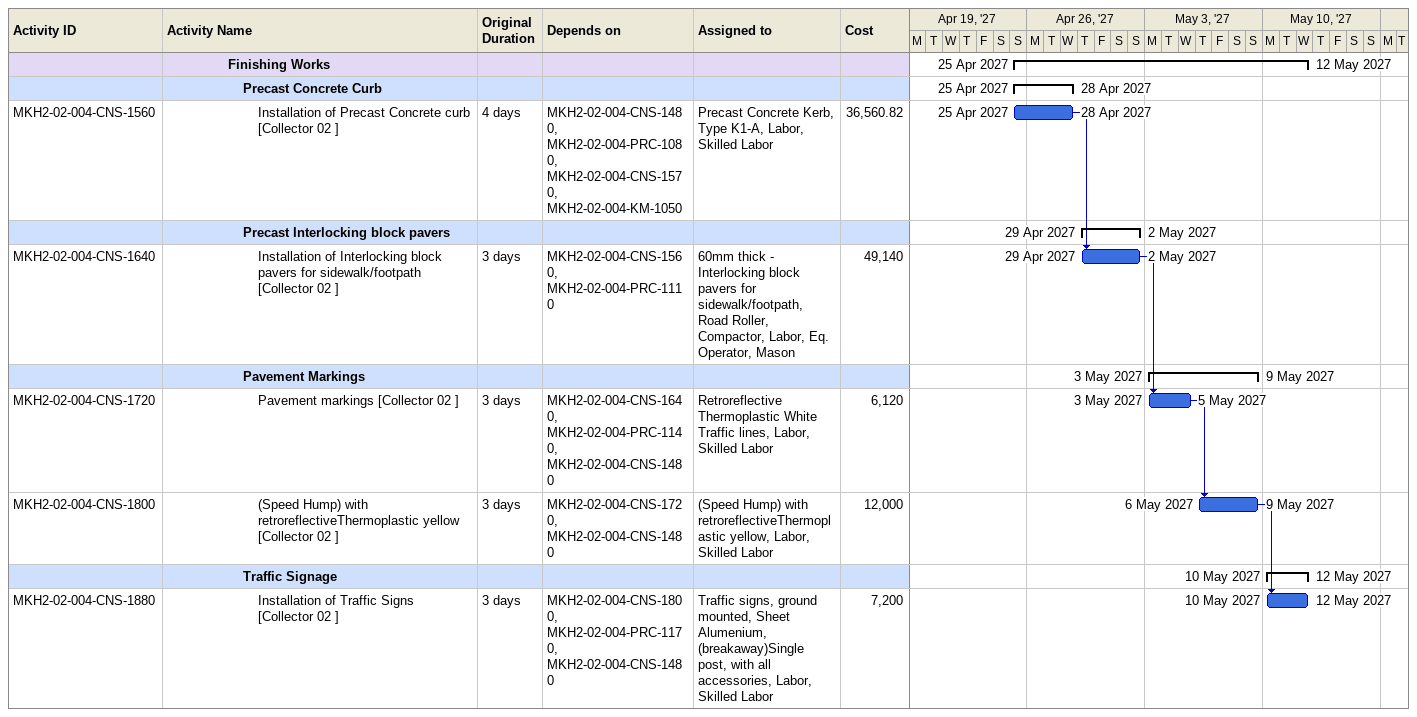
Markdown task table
| ID | Level | Task | Original duration | Start | Finish | Predecessors | Resources | Cost |
|---|---|---|---|---|---|---|---|---|
|  | 5 | **Finishing Works** |  | 2027-04-25 | 2027-05-12 |  |  |  |
|  | 6 | **Precast Concrete Curb** |  | 2027-04-25 | 2027-04-28 |  |  |  |
| MKH2-02-004-CNS-1560 | 7 | Installation of Precast Concrete curb [Collector 02 ] | 4d | 2027-04-25 | 2027-04-28 | MKH2-02-004-CNS-1480, MKH2-02-004-PRC-1080, MKH2-02-004-CNS-1570, MKH2-02-004-KM-1050 | Precast Concrete Kerb, Type K1-A, Labor, Skilled Labor | 36560.82 |
|  | 6 | **Precast Interlocking block pavers** |  | 2027-04-29 | 2027-05-02 |  |  |  |
| MKH2-02-004-CNS-1640 | 7 | Installation of Interlocking block pavers for sidewalk/footpath [Collector 02 ] | 3d | 2027-04-29 | 2027-05-02 | MKH2-02-004-CNS-1560, MKH2-02-004-PRC-1110 | 60mm thick - Interlocking block pavers for sidewalk/footpath, Road Roller, Compactor, Labor, Eq. Operator, Mason | 49140 |
|  | 6 | **Pavement Markings** |  | 2027-05-03 | 2027-05-09 |  |  |  |
| MKH2-02-004-CNS-1720 | 7 | Pavement markings [Collector 02 ] | 3d | 2027-05-03 | 2027-05-05 | MKH2-02-004-CNS-1640, MKH2-02-004-PRC-1140, MKH2-02-004-CNS-1480 | Retroreflective Thermoplastic White Traffic lines, Labor, Skilled Labor | 6120 |
| MKH2-02-004-CNS-1800 | 7 | (Speed Hump) with retroreflectiveThermoplastic yellow [Collector 02 ] | 3d | 2027-05-06 | 2027-05-09 | MKH2-02-004-CNS-1720, MKH2-02-004-CNS-1480 | (Speed Hump) with retroreflectiveThermoplastic yellow, Labor, Skilled Labor | 12000 |
|  | 6 | **Traffic Signage** |  | 2027-05-10 | 2027-05-12 |  |  |  |
| MKH2-02-004-CNS-1880 | 7 | Installation of Traffic Signs [Collector 02 ] | 3d | 2027-05-10 | 2027-05-12 | MKH2-02-004-CNS-1800, MKH2-02-004-PRC-1170, MKH2-02-004-CNS-1480 | Traffic signs, ground mounted, Sheet Alumenium, (breakaway)Single post, with all accessories, Labor, Skilled Labor | 7200 |
